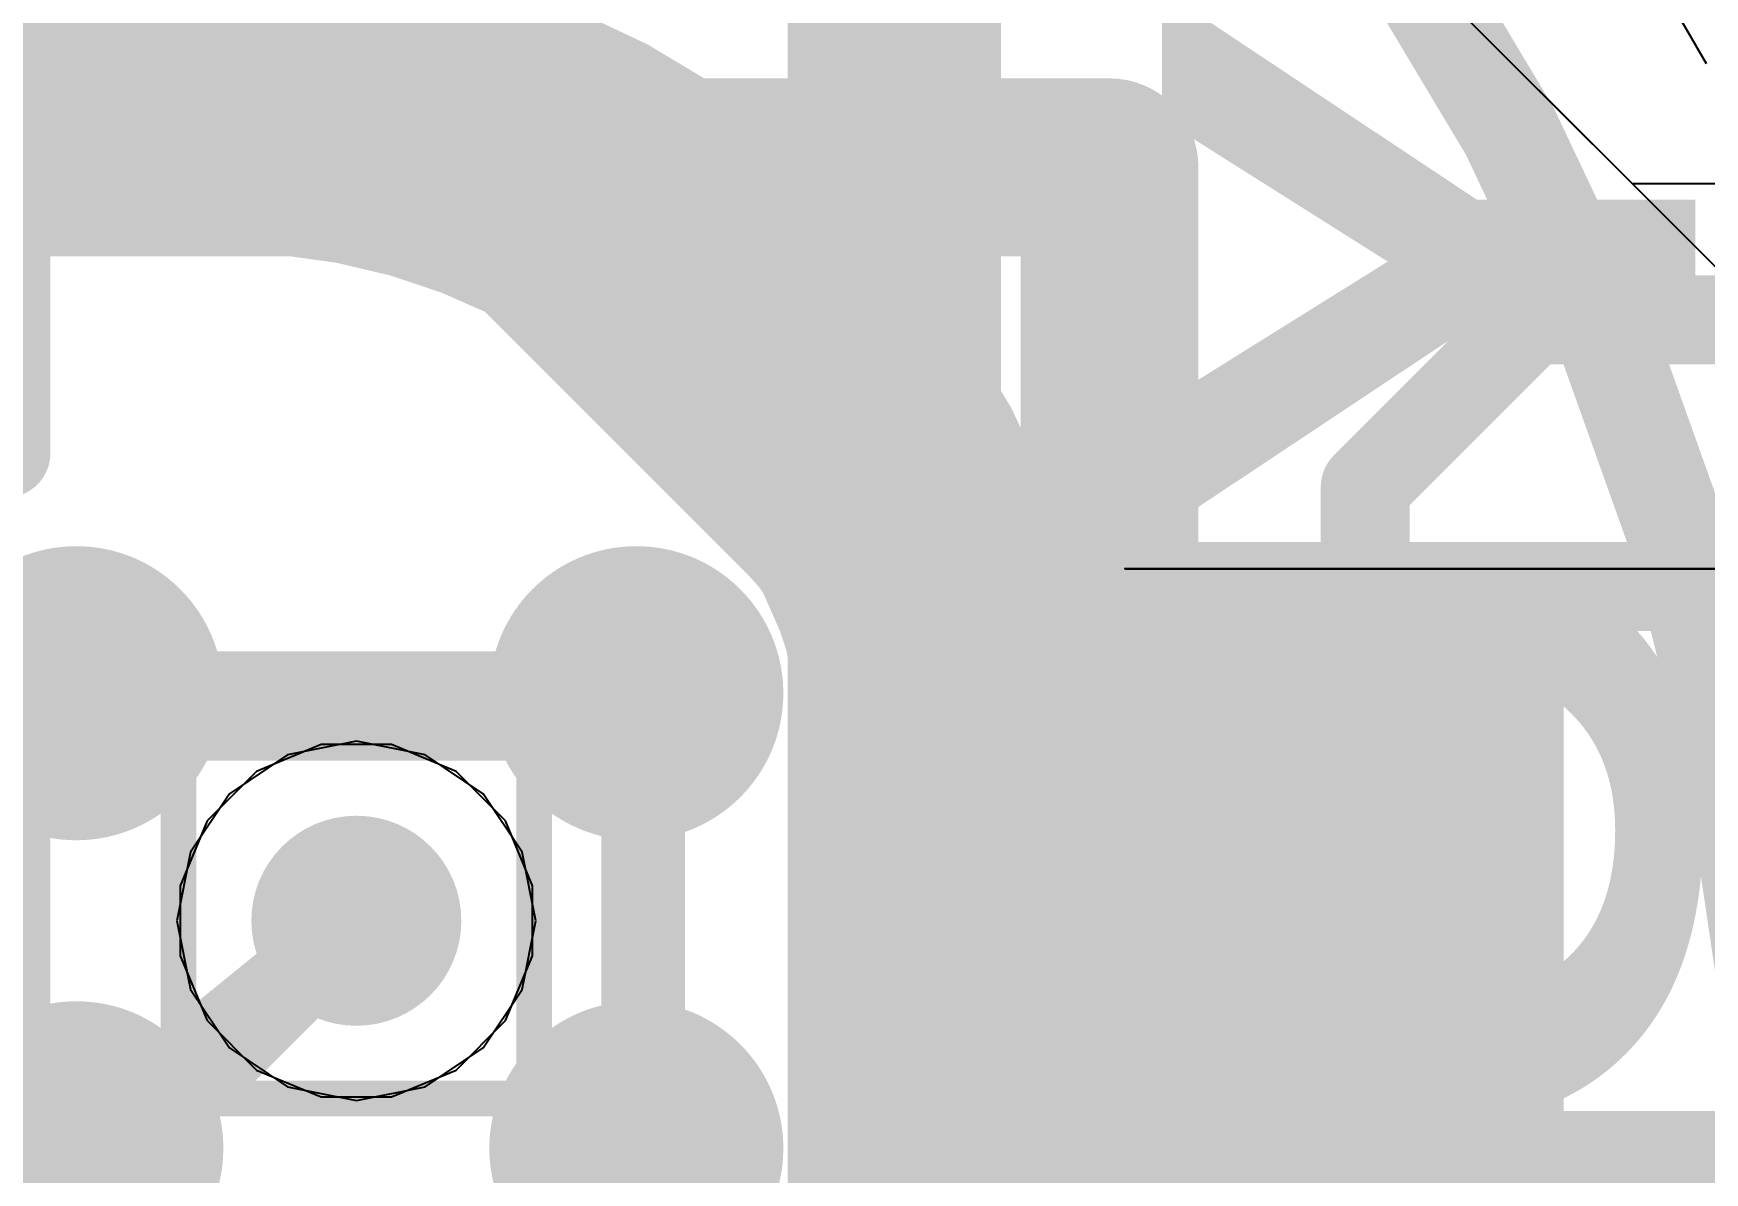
# Model space of a CAD drawing. Header units: inches. Extents: x -6 to 284, y -12 to 154.
# Drawn here: x 77.34 to 79.728, y 14.874 to 16.501 of the extents above; entities that cross this region are included whole.
import ezdxf

# ---------------------------------------------------------------- set-up
doc = ezdxf.new("R2010")
doc.units = ezdxf.units.IN
for name, color, linetype in [('Board Outline', 216, 'Continuous'), ('Bottom Layer', 5, 'Continuous'), ('Bottom Overlay', 54, 'Continuous'), ('Bottom Paste', 16, 'Continuous'), ('Bottom Solder', 6, 'Continuous'), ('Drill Drawing', 1, 'Continuous'), ('GND-1', 16, 'Continuous'), ('GND-2', 90, 'Continuous'), ('GND-3', 216, 'Continuous'), ('GND-4', 54, 'Continuous'), ('PWR-1', 156, 'Continuous'), ('PWR-2', 130, 'Continuous'), ('Signal L1', 76, 'Continuous'), ('Signal L2', 6, 'Continuous'), ('Top Layer', 1, 'Continuous'), ('Top Overlay', 2, 'Continuous'), ('Top Paste', 8, 'Continuous'), ('Top Solder', 216, 'Continuous'), ('Via Holes', 16, 'Continuous')]:
    doc.layers.add(name, color=color, linetype=linetype)
doc.styles.add('Arial Black_Bold', font='', dxfattribs={"height": 0.2})
doc.styles.get('Arial Black_Bold').set_extended_font_data('Arial Black', bold=True)

# ---------------------------------------------------------------- blocks, each defined once
blk = doc.blocks.new('C___0402_B_106')
at = {"layer": 'Bottom Layer'}
for points in [[(-0.2413, 0.3175), (-0.2412999999999999, -0.3175), (-0.6985, -0.3175), (-0.6985, 0.3175)], [(0.6985, 0.3175), (0.6985, -0.3175), (0.2413, -0.3175), (0.2412999999999999, 0.3175)]]:
    blk.add_hatch(color=5, dxfattribs=at).paths.add_polyline_path(points)
at = {"layer": 'Bottom Paste'}
for points in [[(-0.2413, 0.3175), (-0.2412999999999999, -0.3175), (-0.6985, -0.3175), (-0.6985, 0.3175)], [(0.6985, 0.3175), (0.6985, -0.3175), (0.2413, -0.3175), (0.2412999999999999, 0.3175)]]:
    blk.add_hatch(color=16, dxfattribs=at).paths.add_polyline_path(points)
at = {"layer": 'Bottom Solder'}
for points in [[(-0.18130012, 0.37749988), (-0.18130012, -0.37749988), (-0.7584998799999999, -0.37749988), (-0.7584998799999999, 0.37749988)], [(0.7584998799999999, 0.37749988), (0.7584998799999999, -0.37749988), (0.18130012, -0.37749988), (0.18130012, 0.37749988)]]:
    blk.add_hatch(color=6, dxfattribs=at).paths.add_polyline_path(points)
at = {"layer": 'Bottom Overlay'}
for points in [[(-0.7874, -0.4064, 0.127, 0.127, 0), (-0.7874, 0.4064, 0.127, 0.127, 0)], [(-0.2794, 0.4064, 0.127, 0.127, 0), (-0.7874, 0.4064, 0.127, 0.127, 0)], [(0.7874, 0.4064, 0.127, 0.127, 0), (0.2794, 0.4064, 0.127, 0.127, 0)], [(0.7874, -0.4064, 0.127, 0.127, 0), (0.7874, 0.4064, 0.127, 0.127, 0)], [(-0.2794, -0.4064, 0.127, 0.127, 0), (-0.7874, -0.4064, 0.127, 0.127, 0)], [(0.7874, -0.4064, 0.127, 0.127, 0), (0.2794, -0.4064, 0.127, 0.127, 0)]]:
    blk.add_lwpolyline(points, format="xyseb", dxfattribs=at)
for points in [[(-0.8191499999999999, 0.4064, 0.0635, 0.0635, 1), (-0.7556499999999999, 0.4064, 0.0635, 0.0635, 1)], [(-0.8191499999999999, 0.4064, 0.0635, 0.0635, 1), (-0.7556499999999999, 0.4064, 0.0635, 0.0635, 1)], [(-0.31115, 0.4064, 0.0635, 0.0635, 1), (-0.24765, 0.4064, 0.0635, 0.0635, 1)], [(0.24765, 0.4064, 0.0635, 0.0635, 1), (0.31115, 0.4064, 0.0635, 0.0635, 1)], [(0.7556499999999999, 0.4064, 0.0635, 0.0635, 1), (0.8191499999999999, 0.4064, 0.0635, 0.0635, 1)], [(0.7556499999999999, 0.4064, 0.0635, 0.0635, 1), (0.8191499999999999, 0.4064, 0.0635, 0.0635, 1)], [(-0.8191499999999999, -0.4064, 0.0635, 0.0635, 1), (-0.7556499999999999, -0.4064, 0.0635, 0.0635, 1)], [(-0.8191499999999999, -0.4064, 0.0635, 0.0635, 1), (-0.7556499999999999, -0.4064, 0.0635, 0.0635, 1)], [(-0.31115, -0.4064, 0.0635, 0.0635, 1), (-0.24765, -0.4064, 0.0635, 0.0635, 1)], [(0.24765, -0.4064, 0.0635, 0.0635, 1), (0.31115, -0.4064, 0.0635, 0.0635, 1)], [(0.7556499999999999, -0.4064, 0.0635, 0.0635, 1), (0.8191499999999999, -0.4064, 0.0635, 0.0635, 1)], [(0.7556499999999999, -0.4064, 0.0635, 0.0635, 1), (0.8191499999999999, -0.4064, 0.0635, 0.0635, 1)]]:
    blk.add_lwpolyline(points, format="xyseb", close=True, dxfattribs=at)
blk = doc.blocks.new('200_WFBGA__10_15__127')
at = {"layer": 'Top Layer'}
h = blk.add_hatch(color=1, dxfattribs=at)
edge = h.paths.add_edge_path()
edge.add_arc((3.599942, 6.824979999999999), 0.15999968, 0, 360)
h = blk.add_hatch(color=1, dxfattribs=at)
edge = h.paths.add_edge_path()
edge.add_arc((4.400042, 6.824979999999999), 0.15999968, 0, 360)
h = blk.add_hatch(color=1, dxfattribs=at)
edge = h.paths.add_edge_path()
edge.add_arc((3.599942, 6.174994), 0.15999968, 0, 360)
h = blk.add_hatch(color=1, dxfattribs=at)
edge = h.paths.add_edge_path()
edge.add_arc((4.400042, 6.174994), 0.15999968, 0, 360)
at = {"layer": 'Top Paste'}
h = blk.add_hatch(color=8, dxfattribs=at)
edge = h.paths.add_edge_path()
edge.add_arc((3.599942, 6.824979999999999), 0.15999968, 0, 360)
h = blk.add_hatch(color=8, dxfattribs=at)
edge = h.paths.add_edge_path()
edge.add_arc((4.400042, 6.824979999999999), 0.15999968, 0, 360)
h = blk.add_hatch(color=8, dxfattribs=at)
edge = h.paths.add_edge_path()
edge.add_arc((3.599942, 6.174994), 0.15999968, 0, 360)
h = blk.add_hatch(color=8, dxfattribs=at)
edge = h.paths.add_edge_path()
edge.add_arc((4.400042, 6.174994), 0.15999968, 0, 360)
at = {"layer": 'Top Solder'}
h = blk.add_hatch(color=216, dxfattribs=at)
edge = h.paths.add_edge_path()
edge.add_arc((3.599942, 6.824979999999999), 0.21001228, 0, 360)
h = blk.add_hatch(color=216, dxfattribs=at)
edge = h.paths.add_edge_path()
edge.add_arc((4.400042, 6.824979999999999), 0.21001228, 0, 360)
h = blk.add_hatch(color=216, dxfattribs=at)
edge = h.paths.add_edge_path()
edge.add_arc((3.599942, 6.174994), 0.21001228, 0, 360)
h = blk.add_hatch(color=216, dxfattribs=at)
edge = h.paths.add_edge_path()
edge.add_arc((4.400042, 6.174994), 0.21001228, 0, 360)
at = {"layer": 'Top Overlay'}
for points in [[(-5.07619, 7.576185, 0.254, 0.254, 0), (5.07619, 7.576185, 0.254, 0.254, 0)], [(5.07619, -7.576185, 0.254, 0.254, 0), (5.07619, 7.576185, 0.254, 0.254, 0)]]:
    blk.add_lwpolyline(points, format="xyseb", dxfattribs=at)
blk.add_lwpolyline([(5.01269, 7.576185, 0.127, 0.127, 1), (5.13969, 7.576185, 0.127, 0.127, 1)], format="xyseb", close=True, dxfattribs=at)
blk.add_lwpolyline([(5.01269, 7.576185, 0.127, 0.127, 1), (5.13969, 7.576185, 0.127, 0.127, 1)], format="xyseb", close=True, dxfattribs=at)
blk = doc.blocks.new('R___0402_B_202')
at = {"layer": 'Bottom Layer'}
for points in [[(-0.2412999999999999, 0.3174999999999999), (-0.2413000000000001, -0.3175), (-0.6985, -0.3174999999999999), (-0.6985, 0.3175)], [(0.6985, 0.3174999999999999), (0.6985, -0.3175), (0.2412999999999999, -0.3174999999999999), (0.2413000000000001, 0.3175)]]:
    blk.add_hatch(color=5, dxfattribs=at).paths.add_polyline_path(points)
at = {"layer": 'Bottom Paste'}
for points in [[(-0.2412999999999999, 0.3174999999999999), (-0.2413000000000001, -0.3175), (-0.6985, -0.3174999999999999), (-0.6985, 0.3175)], [(0.6985, 0.3174999999999999), (0.6985, -0.3175), (0.2412999999999999, -0.3174999999999999), (0.2413000000000001, 0.3175)]]:
    blk.add_hatch(color=16, dxfattribs=at).paths.add_polyline_path(points)
at = {"layer": 'Bottom Solder'}
for points in [[(-0.1862988399999999, 0.3725011599999999), (-0.18629884, -0.3725011600000001), (-0.75350116, -0.3725011599999999), (-0.75350116, 0.3725011600000001)], [(0.75350116, 0.3725011599999999), (0.75350116, -0.3725011600000001), (0.1862988399999999, -0.3725011599999999), (0.18629884, 0.3725011600000001)]]:
    blk.add_hatch(color=6, dxfattribs=at).paths.add_polyline_path(points)
at = {"layer": 'Bottom Overlay'}
for points in [[(-0.78740254, -0.40640254, 0.127, 0.127, 0), (-0.7874, 0.4064, 0.127, 0.127, 0)], [(-0.7874, 0.4064, 0.127, 0.127, 0), (0.7874, 0.4064, 0.127, 0.127, 0)], [(0.7874, -0.40639492, 0.127, 0.127, 0), (0.7874, 0.4064, 0.127, 0.127, 0)], [(-0.8128, 0.4318, 0.0032258, 0.0032258, 0), (0.8128, 0.4318, 0.0032258, 0.0032258, 0)], [(-0.78740254, -0.40640254, 0.127, 0.127, 0), (0.7874, -0.40639492, 0.127, 0.127, 0)]]:
    blk.add_lwpolyline(points, format="xyseb", dxfattribs=at)
for points in [[(-0.8191499999999999, 0.4064, 0.0635, 0.0635, 1), (-0.7556499999999999, 0.4064, 0.0635, 0.0635, 1)], [(-0.8191499999999999, 0.4064, 0.0635, 0.0635, 1), (-0.7556499999999999, 0.4064, 0.0635, 0.0635, 1)], [(0.7556499999999999, 0.4064, 0.0635, 0.0635, 1), (0.8191499999999999, 0.4064, 0.0635, 0.0635, 1)], [(0.7556499999999999, 0.4064, 0.0635, 0.0635, 1), (0.8191499999999999, 0.4064, 0.0635, 0.0635, 1)], [(-0.81360518, 0.4318, 0.0016129, 0.0016129, 1), (-0.8119948199999999, 0.4318, 0.0016129, 0.0016129, 1)], [(0.8119948199999999, 0.4318, 0.0016129, 0.0016129, 1), (0.81360518, 0.4318, 0.0016129, 0.0016129, 1)], [(-0.8191525399999998, -0.40640254, 0.0635, 0.0635, 1), (-0.75565254, -0.40640254, 0.0635, 0.0635, 1)], [(-0.8191525399999998, -0.40640254, 0.0635, 0.0635, 1), (-0.75565254, -0.40640254, 0.0635, 0.0635, 1)], [(0.7556499999999999, -0.40639492, 0.0635, 0.0635, 1), (0.8191499999999999, -0.40639492, 0.0635, 0.0635, 1)], [(0.7556499999999999, -0.40639492, 0.0635, 0.0635, 1), (0.8191499999999999, -0.40639492, 0.0635, 0.0635, 1)]]:
    blk.add_lwpolyline(points, format="xyseb", close=True, dxfattribs=at)

msp = doc.modelspace()

# ---------------------------------------------------------------- hatches: boundary and pattern name
at = {"layer": 'Bottom Layer'}
h = msp.add_hatch(color=5, dxfattribs=at)
edge = h.paths.add_edge_path()
edge.add_arc((77.80183576, 15.2331928), 0.1499997, 0, 360)
at = {"layer": 'GND-1'}
h = msp.add_hatch(color=16, dxfattribs=at)
edge = h.paths.add_edge_path()
edge.add_arc((77.80183576, 15.2331928), 0.1499997, 0, 360)
at = {"layer": 'GND-2'}
h = msp.add_hatch(color=90, dxfattribs=at)
edge = h.paths.add_edge_path()
edge.add_arc((77.80183576, 15.2331928), 0.1499997, 0, 360)
at = {"layer": 'GND-3'}
h = msp.add_hatch(color=216, dxfattribs=at)
edge = h.paths.add_edge_path()
edge.add_arc((77.80183576, 15.2331928), 0.1499997, 0, 360)
at = {"layer": 'GND-4'}
h = msp.add_hatch(color=54, dxfattribs=at)
edge = h.paths.add_edge_path()
edge.add_arc((77.80183576, 15.2331928), 0.1499997, 0, 360)
at = {"layer": 'PWR-1'}
h = msp.add_hatch(color=156, dxfattribs=at)
edge = h.paths.add_edge_path()
edge.add_arc((77.80183576, 15.2331928), 0.1499997, 0, 360)
at = {"layer": 'PWR-2'}
h = msp.add_hatch(color=130, dxfattribs=at)
edge = h.paths.add_edge_path()
edge.add_arc((77.80183576, 15.2331928), 0.1499997, 0, 360)
at = {"layer": 'Signal L1'}
h = msp.add_hatch(color=76, dxfattribs=at)
edge = h.paths.add_edge_path()
edge.add_arc((77.80183576, 15.2331928), 0.1499997, 0, 360)
at = {"layer": 'Signal L2'}
h = msp.add_hatch(color=6, dxfattribs=at)
edge = h.paths.add_edge_path()
edge.add_arc((77.80183576, 15.2331928), 0.1499997, 0, 360)
at = {"layer": 'Top Layer'}
h = msp.add_hatch(color=1, dxfattribs=at)
edge = h.paths.add_edge_path()
edge.add_arc((77.80183576, 15.2331928), 0.1499997, 0, 360)
at = {"layer": 'Via Holes'}
h = msp.add_hatch(color=7, dxfattribs=at)
edge = h.paths.add_edge_path()
edge.add_arc((77.80183576, 15.2331928), 0.07499858, 0, 360)

# ---------------------------------------------------------------- linework, layer by layer
at = {"layer": 'Board Outline'}
msp.add_lwpolyline([(75.55088776, 20.35987292, 0.1778, 0.1778, -0.4142135158828696), (82.72026128, 13.18848264, 0.1778, 0.1778, 0)], format="xyseb", dxfattribs=at)
at = {"layer": 'Bottom Layer'}
for p, q in [((79.81581446, 16.09494622), (78.05616088, 17.8545998)), ((79.62491314, 16.28584754), (78.05616088, 17.8545998)), ((80.3787318, 16.28584754), (79.62491314, 16.28584754))]:
    msp.add_line(p, q, dxfattribs=at)
for points in [[(78.35199722, 17.12318394, 0.3048, 0.3048, -0.198912367379658), (78.57025941999999, 16.59625586, 0.3048, 0.3048, 0)], [(78.57025941999999, 13.91874026, 0.3048, 0.3048, 0), (78.57025941999999, 16.59625586, 0.3048, 0.3048, 0)], [(79.24324766, 15.85285882, 0.127, 0.127, 0), (79.48200512, 16.09161628, 0.127, 0.127, 0)], [(79.48200512, 16.09161628, 0.127, 0.127, 0), (80.3787318, 16.09161628, 0.127, 0.127, 0)], [(79.24324766, 15.30421374, 0.127, 0.127, 0), (79.24324766, 15.85285882, 0.127, 0.127, 0)]]:
    msp.add_lwpolyline(points, format="xyseb", dxfattribs=at)
for points in [[(78.49405942, 16.59625586, 0.1524, 0.1524, 1), (78.64645942, 16.59625586, 0.1524, 0.1524, 1)], [(78.49405942, 16.59625586, 0.1524, 0.1524, 1), (78.64645942, 16.59625586, 0.1524, 0.1524, 1)], [(79.45025512, 16.09161628, 0.0635, 0.0635, 1), (79.51375512, 16.09161628, 0.0635, 0.0635, 1)], [(79.45025512, 16.09161628, 0.0635, 0.0635, 1), (79.51375512, 16.09161628, 0.0635, 0.0635, 1)], [(79.21149765999999, 15.85285882, 0.0635, 0.0635, 1), (79.27499766, 15.85285882, 0.0635, 0.0635, 1)], [(79.21149765999999, 15.85285882, 0.0635, 0.0635, 1), (79.27499766, 15.85285882, 0.0635, 0.0635, 1)], [(79.21149765999999, 15.30421374, 0.0635, 0.0635, 1), (79.27499766, 15.30421374, 0.0635, 0.0635, 1)]]:
    msp.add_lwpolyline(points, format="xyseb", close=True, dxfattribs=at)
at = {"layer": 'Drill Drawing'}
for points in [[(77.54783575999998, 15.4871928, 0.0508, 0.0508, 0), (78.05583576, 15.4871928, 0.0508, 0.0508, 0)], [(77.54783575999998, 14.9791928, 0.0508, 0.0508, 0), (77.54783575999998, 15.4871928, 0.0508, 0.0508, 0)], [(78.05583576, 14.9791928, 0.0508, 0.0508, 0), (78.05583576, 15.4871928, 0.0508, 0.0508, 0)], [(77.54783575999998, 14.9791928, 0.0508, 0.0508, 0), (78.05583576, 14.9791928, 0.0508, 0.0508, 0)]]:
    msp.add_lwpolyline(points, format="xyseb", dxfattribs=at)
for points in [[(77.53513576, 15.4871928, 0.0254, 0.0254, 1), (77.56053576, 15.4871928, 0.0254, 0.0254, 1)], [(77.53513576, 15.4871928, 0.0254, 0.0254, 1), (77.56053576, 15.4871928, 0.0254, 0.0254, 1)], [(78.04313576, 15.4871928, 0.0254, 0.0254, 1), (78.06853575999999, 15.4871928, 0.0254, 0.0254, 1)], [(78.04313576, 15.4871928, 0.0254, 0.0254, 1), (78.06853575999999, 15.4871928, 0.0254, 0.0254, 1)], [(77.53513576, 14.9791928, 0.0254, 0.0254, 1), (77.56053576, 14.9791928, 0.0254, 0.0254, 1)], [(77.53513576, 14.9791928, 0.0254, 0.0254, 1), (77.56053576, 14.9791928, 0.0254, 0.0254, 1)], [(78.04313576, 14.9791928, 0.0254, 0.0254, 1), (78.06853575999999, 14.9791928, 0.0254, 0.0254, 1)], [(78.04313576, 14.9791928, 0.0254, 0.0254, 1), (78.06853575999999, 14.9791928, 0.0254, 0.0254, 1)]]:
    msp.add_lwpolyline(points, format="xyseb", close=True, dxfattribs=at)
at = {"layer": 'GND-1'}
for p, q in [((77.75179014, 15.4847925), (77.65931635999999, 15.4464893)), ((77.85188138, 15.4847925), (77.75179014, 15.4847925)), ((77.94435516, 15.4464893), (77.85188138, 15.4847925)), ((77.65931635999999, 15.4464893), (77.58853925999999, 15.3757122)), ((78.01513226, 15.3757122), (77.94435516, 15.4464893)), ((77.58853925999999, 15.3757122), (77.55023606, 15.28323842)), ((78.05343545999999, 15.28323842), (78.01513226, 15.3757122)), ((77.55023606, 15.28323842), (77.55023606, 15.18314718)), ((78.05343545999999, 15.18314718), (78.05343545999999, 15.28323842)), ((77.55023606, 15.18314718), (77.58853925999999, 15.0906734)), ((78.01513226, 15.0906734), (78.05343545999999, 15.18314718)), ((77.58853925999999, 15.0906734), (77.65931635999999, 15.0198963)), ((77.94435516, 15.0198963), (78.01513226, 15.0906734)), ((77.65931635999999, 15.0198963), (77.75179014, 14.9815931)), ((77.85188138, 14.9815931), (77.94435516, 15.0198963)), ((77.75179014, 14.9815931), (77.85188138, 14.9815931))]:
    msp.add_line(p, q, dxfattribs=at)
at = {"layer": 'GND-2'}
for p, q in [((77.75179014, 15.4847925), (77.65931635999999, 15.4464893)), ((77.85188138, 15.4847925), (77.75179014, 15.4847925)), ((77.94435516, 15.4464893), (77.85188138, 15.4847925)), ((77.65931635999999, 15.4464893), (77.58853925999999, 15.3757122)), ((78.01513226, 15.3757122), (77.94435516, 15.4464893)), ((77.58853925999999, 15.3757122), (77.55023606, 15.28323842)), ((78.05343545999999, 15.28323842), (78.01513226, 15.3757122)), ((77.55023606, 15.28323842), (77.55023606, 15.18314718)), ((78.05343545999999, 15.18314718), (78.05343545999999, 15.28323842)), ((77.55023606, 15.18314718), (77.58853925999999, 15.0906734)), ((78.01513226, 15.0906734), (78.05343545999999, 15.18314718)), ((77.58853925999999, 15.0906734), (77.65931635999999, 15.0198963)), ((77.94435516, 15.0198963), (78.01513226, 15.0906734)), ((77.65931635999999, 15.0198963), (77.75179014, 14.9815931)), ((77.85188138, 14.9815931), (77.94435516, 15.0198963)), ((77.75179014, 14.9815931), (77.85188138, 14.9815931))]:
    msp.add_line(p, q, dxfattribs=at)
at = {"layer": 'GND-3'}
for p, q in [((77.75179014, 15.4847925), (77.65931635999999, 15.4464893)), ((77.85188138, 15.4847925), (77.75179014, 15.4847925)), ((77.94435516, 15.4464893), (77.85188138, 15.4847925)), ((77.65931635999999, 15.4464893), (77.58853925999999, 15.3757122)), ((78.01513226, 15.3757122), (77.94435516, 15.4464893)), ((77.58853925999999, 15.3757122), (77.55023606, 15.28323842)), ((78.05343545999999, 15.28323842), (78.01513226, 15.3757122)), ((77.55023606, 15.28323842), (77.55023606, 15.18314718)), ((78.05343545999999, 15.18314718), (78.05343545999999, 15.28323842)), ((77.55023606, 15.18314718), (77.58853925999999, 15.0906734)), ((78.01513226, 15.0906734), (78.05343545999999, 15.18314718)), ((77.58853925999999, 15.0906734), (77.65931635999999, 15.0198963)), ((77.94435516, 15.0198963), (78.01513226, 15.0906734)), ((77.65931635999999, 15.0198963), (77.75179014, 14.9815931)), ((77.85188138, 14.9815931), (77.94435516, 15.0198963)), ((77.75179014, 14.9815931), (77.85188138, 14.9815931))]:
    msp.add_line(p, q, dxfattribs=at)
at = {"layer": 'GND-4'}
for p, q in [((77.75179014, 15.4847925), (77.65931635999999, 15.4464893)), ((77.85188138, 15.4847925), (77.75179014, 15.4847925)), ((77.94435516, 15.4464893), (77.85188138, 15.4847925)), ((77.65931635999999, 15.4464893), (77.58853925999999, 15.3757122)), ((78.01513226, 15.3757122), (77.94435516, 15.4464893)), ((77.58853925999999, 15.3757122), (77.55023606, 15.28323842)), ((78.05343545999999, 15.28323842), (78.01513226, 15.3757122)), ((77.55023606, 15.28323842), (77.55023606, 15.18314718)), ((78.05343545999999, 15.18314718), (78.05343545999999, 15.28323842)), ((77.55023606, 15.18314718), (77.58853925999999, 15.0906734)), ((78.01513226, 15.0906734), (78.05343545999999, 15.18314718)), ((77.58853925999999, 15.0906734), (77.65931635999999, 15.0198963)), ((77.94435516, 15.0198963), (78.01513226, 15.0906734)), ((77.65931635999999, 15.0198963), (77.75179014, 14.9815931)), ((77.85188138, 14.9815931), (77.94435516, 15.0198963)), ((77.75179014, 14.9815931), (77.85188138, 14.9815931))]:
    msp.add_line(p, q, dxfattribs=at)
at = {"layer": 'PWR-1'}
for p, q in [((79.51124306, 16.8371774), (79.73036124, 16.4576506)), ((77.80183576, 15.48972264), (77.70366729999999, 15.47019512)), ((77.90000422, 15.47019512), (77.80183576, 15.48972264)), ((77.70366729999999, 15.47019512), (77.62044166, 15.4145869)), ((77.98322986, 15.4145869), (77.90000422, 15.47019512)), ((77.62044166, 15.4145869), (77.56483344, 15.33136126)), ((78.03883807999999, 15.33136126), (77.98322986, 15.4145869)), ((77.56483344, 15.33136126), (77.54530591999999, 15.2331928)), ((78.05836559999999, 15.2331928), (78.03883807999999, 15.33136126)), ((77.54530591999999, 15.2331928), (77.56483344, 15.13502434)), ((78.03883807999999, 15.13502434), (78.05836559999999, 15.2331928)), ((77.56483344, 15.13502434), (77.62044166, 15.0517987)), ((77.98322986, 15.0517987), (78.03883807999999, 15.13502434)), ((77.62044166, 15.0517987), (77.70366729999999, 14.99619048)), ((77.90000422, 14.99619048), (77.98322986, 15.0517987)), ((77.70366729999999, 14.99619048), (77.80183576, 14.97666296)), ((77.80183576, 14.97666296), (77.90000422, 14.99619048))]:
    msp.add_line(p, q, dxfattribs=at)
msp.add_lwpolyline([(76.67474886, 18.94567966, 0.3809999999999999, 0.3809999999999999, -0.4142135623730951), (80.54546502, 15.0749635, 0.3809999999999999, 0.3809999999999999, 0)], format="xyseb", dxfattribs=at)
at = {"layer": 'PWR-2'}
for p, q in [((77.80183576, 15.48972264), (77.70366729999999, 15.47019512)), ((77.90000422, 15.47019512), (77.80183576, 15.48972264)), ((77.70366729999999, 15.47019512), (77.62044166, 15.4145869)), ((77.98322986, 15.4145869), (77.90000422, 15.47019512)), ((77.62044166, 15.4145869), (77.56483344, 15.33136126)), ((78.03883807999999, 15.33136126), (77.98322986, 15.4145869)), ((77.56483344, 15.33136126), (77.54530591999999, 15.2331928)), ((78.05836559999999, 15.2331928), (78.03883807999999, 15.33136126)), ((77.54530591999999, 15.2331928), (77.56483344, 15.13502434)), ((78.03883807999999, 15.13502434), (78.05836559999999, 15.2331928)), ((77.56483344, 15.13502434), (77.62044166, 15.0517987)), ((77.98322986, 15.0517987), (78.03883807999999, 15.13502434)), ((77.62044166, 15.0517987), (77.70366729999999, 14.99619048)), ((77.90000422, 14.99619048), (77.98322986, 15.0517987)), ((77.70366729999999, 14.99619048), (77.80183576, 14.97666296)), ((77.80183576, 14.97666296), (77.90000422, 14.99619048))]:
    msp.add_line(p, q, dxfattribs=at)
at = {"layer": 'Signal L1'}
for points in [[(75.79013798, 19.23020284, 0.1016, 0.1016, -0.4142135623730951), (80.66466213999999, 14.35567868, 0.1016, 0.1016, 0)], [(75.79013798, 18.97620284, 0.1016, 0.1016, -0.4142135623730951), (80.41066214, 14.35567868, 0.1016, 0.1016, 0)], [(78.88545564, 17.1228639, 0.14224, 0.14224, -0.1986670553250429), (79.83170978, 14.83535768, 0.14224, 0.14224, 0)], [(76.54465259999999, 16.44721628, 0.3809999999999999, 0.3809999999999999, 0), (77.75302204, 16.44721628, 0.3809999999999999, 0.3809999999999999, 0)], [(77.75302204, 16.44721628, 0.3809999999999999, 0.3809999999999999, -0.1987644589970464), (78.02227727999998, 16.33577632, 0.3809999999999999, 0.3809999999999999, 0)], [(78.02227727999998, 16.33577632, 0.3809999999999999, 0.3809999999999999, 0), (78.02242968, 16.33562392, 0.3809999999999999, 0.3809999999999999, 0)], [(78.02227727999998, 16.33577632, 0.3809999999999999, 0.3809999999999999, -0.0001414213649991248), (78.02242968, 16.33562392, 0.3809999999999999, 0.3809999999999999, 0)], [(78.02242968, 16.33562392, 0.3809999999999999, 0.3809999999999999, 0), (78.49789736, 15.86015624, 0.3809999999999999, 0.3809999999999999, 0)], [(78.49790498, 15.86014862, 0.3809999999999999, 0.3809999999999999, -0.1987592199196588), (78.60933732, 15.590901, 0.3809999999999999, 0.3809999999999999, 0)], [(78.60933732, 14.17543774, 0.3809999999999999, 0.3809999999999999, 0), (78.60933732, 15.590901, 0.3809999999999999, 0.3809999999999999, 0)]]:
    msp.add_lwpolyline(points, format="xyseb", dxfattribs=at)
for points in [[(77.65777204, 16.44721628, 0.1905, 0.1905, 1), (77.84827204, 16.44721628, 0.1905, 0.1905, 1)], [(77.65777204, 16.44721628, 0.1905, 0.1905, 1), (77.84827204, 16.44721628, 0.1905, 0.1905, 1)], [(77.92702728, 16.33577632, 0.1905, 0.1905, 1), (78.11752727999999, 16.33577632, 0.1905, 0.1905, 1)], [(77.92702728, 16.33577632, 0.1905, 0.1905, 1), (78.11752727999999, 16.33577632, 0.1905, 0.1905, 1)], [(77.92702728, 16.33577632, 0.1905, 0.1905, 1), (78.11752727999999, 16.33577632, 0.1905, 0.1905, 1)], [(77.92717968, 16.33562392, 0.1905, 0.1905, 1), (78.11767968, 16.33562392, 0.1905, 0.1905, 1)], [(77.92717968, 16.33562392, 0.1905, 0.1905, 1), (78.11767968, 16.33562392, 0.1905, 0.1905, 1)], [(77.92717968, 16.33562392, 0.1905, 0.1905, 1), (78.11767968, 16.33562392, 0.1905, 0.1905, 1)], [(78.40264736, 15.86015624, 0.1905, 0.1905, 1), (78.59314735999999, 15.86015624, 0.1905, 0.1905, 1)], [(78.40265498, 15.86014862, 0.1905, 0.1905, 1), (78.59315498, 15.86014862, 0.1905, 0.1905, 1)], [(78.51408731999999, 15.590901, 0.1905, 0.1905, 1), (78.70458732, 15.590901, 0.1905, 0.1905, 1)], [(78.51408731999999, 15.590901, 0.1905, 0.1905, 1), (78.70458732, 15.590901, 0.1905, 0.1905, 1)]]:
    msp.add_lwpolyline(points, format="xyseb", close=True, dxfattribs=at)
at = {"layer": 'Signal L2'}
for points in [[(76.1879223, 18.83461054, 0.127, 0.127, -0.4142135623730951), (80.20729958, 14.81523326, 0.127, 0.127, 0)], [(77.62221457999999, 16.57419342, 0.11938, 0.11938, -0.4142135623730951), (78.82744966, 15.36895834, 0.11938, 0.11938, 0)], [(76.58981888, 16.24706174, 0.11938, 0.11938, 0), (77.61810994, 16.24706174, 0.11938, 0.11938, 0)], [(77.61810994, 16.24706174, 0.11938, 0.11938, -0.4142135623730951), (78.52399077999999, 15.3411809, 0.11938, 0.11938, 0)], [(74.36847458, 15.55819342, 0.11938, 0.11938, 0), (78.01714648, 15.55819342, 0.11938, 0.11938, 0)], [(78.01714648, 15.55819342, 0.11938, 0.11938, 0), (78.01792626, 15.55819088, 0.11938, 0.11938, 0)], [(78.01792626, 15.55819342, 0.11938, 0.11938, -0.3847215879262893), (78.21087227999999, 15.38841728, 0.11938, 0.11938, 0)], [(78.21087227999999, 15.38841728, 0.11938, 0.11938, -0.02772838564121766), (78.21160634, 15.37520674, 0.11938, 0.11938, 0)], [(78.2116038, 14.7456017, 0.11938, 0.11938, 0), (78.2116038, 15.37520674, 0.11938, 0.11938, 0)], [(78.82744966, 14.77182466, 0.11938, 0.11938, 0), (78.82744966, 15.36895834, 0.11938, 0.11938, 0)], [(78.52399077999999, 14.75658212, 0.11938, 0.11938, 0), (78.52399077999999, 15.3411809, 0.11938, 0.11938, 0)], [(77.53670801999999, 14.9680549, 0.11938, 0.11938, 0), (77.80184591999999, 15.2331928, 0.11938, 0.11938, 0)], [(77.40618504, 14.65763134, 0.11938, 0.11938, -0.1969933277672821), (77.53670801999999, 14.9680549, 0.11938, 0.11938, 0)]]:
    msp.add_lwpolyline(points, format="xyseb", dxfattribs=at)
for points in [[(77.58826493999999, 16.24706174, 0.05969, 0.05969, 1), (77.64795494, 16.24706174, 0.05969, 0.05969, 1)], [(77.58826493999999, 16.24706174, 0.05969, 0.05969, 1), (77.64795494, 16.24706174, 0.05969, 0.05969, 1)], [(77.98730148, 15.55819342, 0.05969, 0.05969, 1), (78.04699147999999, 15.55819342, 0.05969, 0.05969, 1)], [(77.98730148, 15.55819342, 0.05969, 0.05969, 1), (78.04699147999999, 15.55819342, 0.05969, 0.05969, 1)], [(77.98808126, 15.55819342, 0.05969, 0.05969, 1), (78.04777125999999, 15.55819342, 0.05969, 0.05969, 1)], [(77.98808126, 15.55819088, 0.05969, 0.05969, 1), (78.04777125999999, 15.55819088, 0.05969, 0.05969, 1)], [(78.18102728, 15.38841728, 0.05969, 0.05969, 1), (78.24071728, 15.38841728, 0.05969, 0.05969, 1)], [(78.18102728, 15.38841728, 0.05969, 0.05969, 1), (78.24071728, 15.38841728, 0.05969, 0.05969, 1)], [(78.1817588, 15.37520674, 0.05969, 0.05969, 1), (78.2414488, 15.37520674, 0.05969, 0.05969, 1)], [(78.18176134, 15.37520674, 0.05969, 0.05969, 1), (78.24145134, 15.37520674, 0.05969, 0.05969, 1)], [(78.79760466, 15.36895834, 0.05969, 0.05969, 1), (78.85729466, 15.36895834, 0.05969, 0.05969, 1)], [(78.79760466, 15.36895834, 0.05969, 0.05969, 1), (78.85729466, 15.36895834, 0.05969, 0.05969, 1)], [(78.49414578, 15.3411809, 0.05969, 0.05969, 1), (78.55383578, 15.3411809, 0.05969, 0.05969, 1)], [(78.49414578, 15.3411809, 0.05969, 0.05969, 1), (78.55383578, 15.3411809, 0.05969, 0.05969, 1)], [(77.77200092, 15.2331928, 0.05969, 0.05969, 1), (77.83169092, 15.2331928, 0.05969, 0.05969, 1)], [(77.50686302, 14.9680549, 0.05969, 0.05969, 1), (77.56655302, 14.9680549, 0.05969, 0.05969, 1)], [(77.50686302, 14.9680549, 0.05969, 0.05969, 1), (77.56655302, 14.9680549, 0.05969, 0.05969, 1)]]:
    msp.add_lwpolyline(points, format="xyseb", close=True, dxfattribs=at)
at = {"layer": 'Top Layer'}
msp.add_lwpolyline([(77.40183655999999, 14.90819218, 0.10668, 0.10668, 0), (77.80183576, 15.2331928, 0.10668, 0.10668, 0)], format="xyseb", dxfattribs=at)
for points in [[(77.77516576, 15.2331928, 0.05333999999999999, 0.05333999999999999, 1), (77.82850575999998, 15.2331928, 0.05333999999999999, 0.05333999999999999, 1)], [(77.37516656, 14.90819218, 0.05333999999999999, 0.05333999999999999, 1), (77.42850655999999, 14.90819218, 0.05333999999999999, 0.05333999999999999, 1)]]:
    msp.add_lwpolyline(points, format="xyseb", close=True, dxfattribs=at)

# ---------------------------------------------------------------- block references
at = {"rotation": 270}
msp.add_blockref('C___0402_B_106', (76.89483732, 15.62171628), dxfattribs=at)
for name, p in [('200_WFBGA__10_15__127', (73.80183613999999, 8.7331931)), ('R___0402_B_202', (79.71314765999999, 15.30421374))]:
    msp.add_blockref(name, p)

# ---------------------------------------------------------------- texts
at = {"layer": 'Top Overlay', "style": 'Arial Black_Bold'}
msp.add_text('RCY', height=0.7619999999999999, rotation=90, dxfattribs=at).set_placement((79.71508313999999, 14.00928618))

doc.saveas('drawing.dxf')
